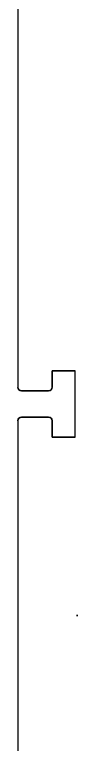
# Model space of a CAD drawing. Header units: millimetres. Extents: x 0 to 840, y -1485 to 297.
# Drawn here: x 173.11 to 173.52, y -1345.53 to -1340.42 of the extents above; entities that cross this region are included whole.
import ezdxf

# ---------------------------------------------------------------- set-up
doc = ezdxf.new("R2010")
doc.units = ezdxf.units.MM

# ---------------------------------------------------------------- blocks, each defined once
blk = doc.blocks.new('XT2_3M ABB')
at = {"layer": 'Defpoints', "color": 3, "lineweight": 35, "ltscale": 0.04}
for p, q in [((-1.7142, 0.24), (-1.7142, 0.4)), ((-1.25, 0.24), (-1.25, 0.4))]:
    blk.add_line(p, q, dxfattribs=at)
at = {"layer": 'Defpoints', "color": 3}
for p, q in [((-1.25, 0.4), (-1.7142, 0.4)), ((-4.25, 0), (-1.5992, 0)), ((-1.365, 0), (1.365, 0))]:
    blk.add_line(p, q, dxfattribs=at)
at = {"layer": 'Defpoints', "color": 3, "lineweight": 35, "ltscale": 0.02875}
for p, q in [((-1.5992, 0.24), (-1.7142, 0.24)), ((-1.365, 0.24), (-1.25, 0.24))]:
    blk.add_line(p, q, dxfattribs=at)
at = {"layer": 'Defpoints', "color": 3, "lineweight": 35, "ltscale": 0.0475}
for p, q in [((-1.5742, 0.025), (-1.5742, 0.215)), ((-1.39, 0.215), (-1.39, 0.025))]:
    blk.add_line(p, q, dxfattribs=at)
at = {"layer": 'Defpoints', "color": 3, "lineweight": 35}
for centre, radius, start, end in [((0, 0.7), 0.286, 269.0583, 270.9417), ((-1.5992, 0.215), 0.025, 0, 90), ((-1.365, 0.215), 0.025, 90, 180), ((-1.5992, 0.025), 0.025, 270, 0), ((-1.365, 0.025), 0.025, 180, 270)]:
    blk.add_arc(centre, radius, start, end, dxfattribs=at)

msp = doc.modelspace()

# ---------------------------------------------------------------- block references
at = {"rotation": 270}
msp.add_blockref('XT2_3M ABB', (173.1057, -1344.6295), dxfattribs=at)

doc.saveas('drawing.dxf')
